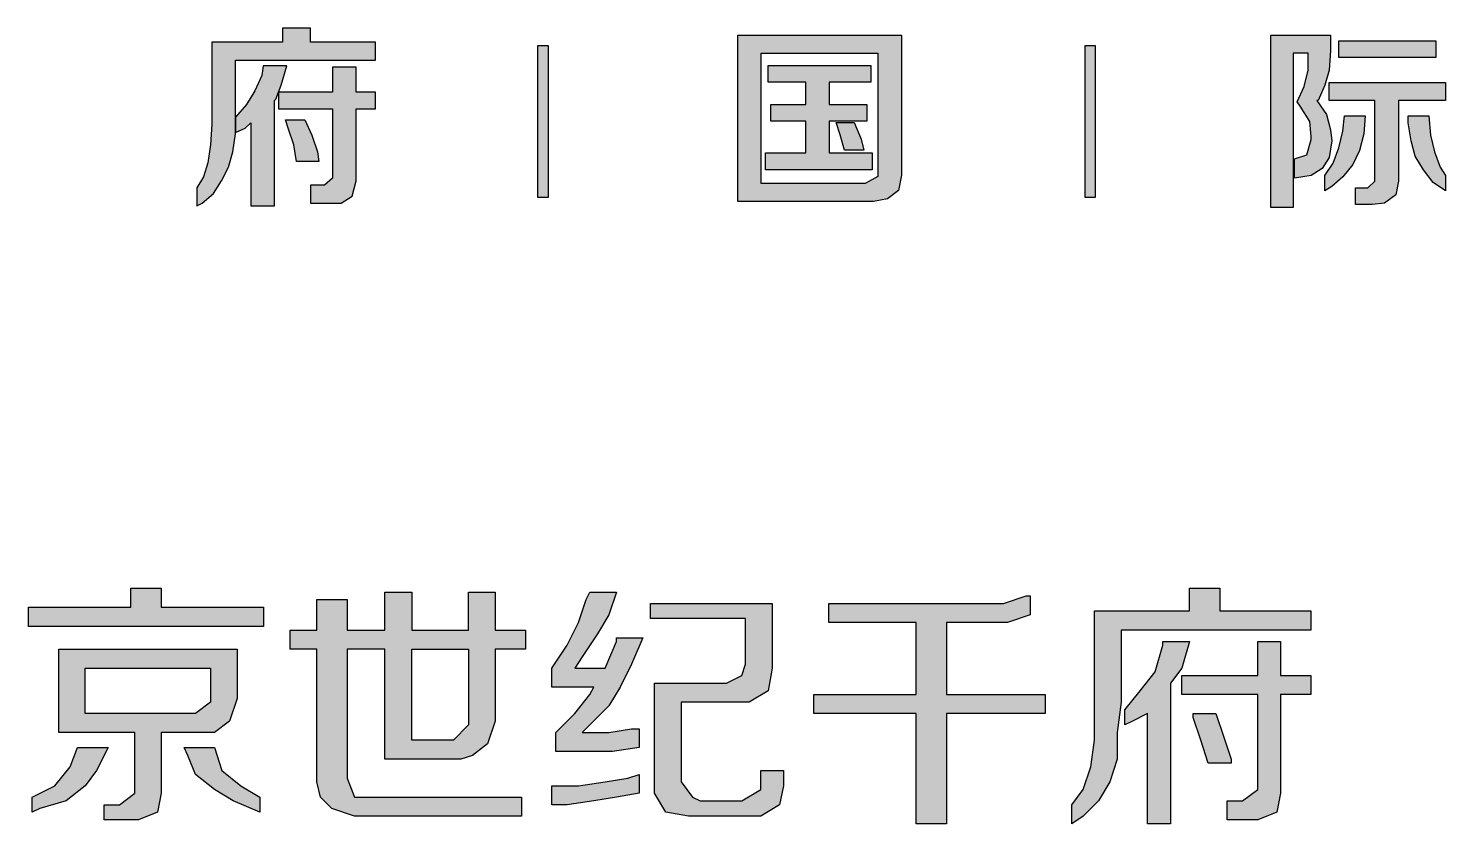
# Model space of a CAD drawing. Header units: inches. Extents: x 0 to 508000, y 0 to 738838.
# Drawn here: x 84494 to 86911, y 44571 to 45928 of the extents above; entities that cross this region are included whole.
import ezdxf

# ---------------------------------------------------------------- set-up
doc = ezdxf.new("R2010")
doc.units = ezdxf.units.IN
doc.header["$LTSCALE"] = 1000
doc.header["$MEASUREMENT"] = 0
doc.layers.get('0').update_dxf_attribs({"true_color": 0xffffff})
doc.layers.add('TK', color=7, linetype='Continuous', true_color=0xffffff)

# ---------------------------------------------------------------- blocks, each defined once
blk = doc.blocks.new('cciad-logohatch')
for points in [[(16.075, 25.657), (15.234, 25.657), (15.234, 25.836), (14.874, 25.836), (14.874, 25.657), (13.961, 25.657), (13.961, 24.688), (13.961, 24.598), (13.943, 24.33), (13.907, 24.096), (13.853, 23.917), (13.764, 23.774), (13.764, 23.54), (13.836, 23.577), (13.979, 23.702), (14.086, 23.863), (14.176, 24.042), (14.23, 24.24), (14.265, 24.473), (14.265, 24.724), (14.265, 25.423), (16.075, 25.423)], [(27.929, 25.513), (28.126, 25.513), (28.126, 25.297), (28.073, 25.082), (27.983, 24.885), (28.019, 24.831), (28.144, 24.633), (28.162, 24.436), (28.162, 24.4), (28.108, 24.203), (27.947, 24.149), (27.947, 23.898), (28.162, 23.934), (28.305, 24.023), (28.395, 24.167), (28.431, 24.383), (28.413, 24.526), (28.359, 24.723), (28.234, 24.903), (28.252, 24.903), (28.341, 25.1), (28.395, 25.297), (28.413, 25.548), (28.413, 25.746), (27.642, 25.746), (27.642, 23.521), (27.929, 23.521)], [(29.775, 25.674), (28.52, 25.674), (28.52, 25.459), (29.775, 25.459)], [(18.303, 25.616), (18.172, 25.616), (18.172, 23.65), (18.303, 23.65)], [(25.372, 25.616), (25.241, 25.616), (25.241, 23.65), (25.372, 23.65)], [(14.767, 24.904), (14.785, 24.922), (14.857, 25.101), (14.928, 25.352), (14.624, 25.352), (14.606, 25.226), (14.516, 25.029), (14.409, 24.85), (14.265, 24.688), (14.265, 24.491), (14.391, 24.545), (14.462, 24.616), (14.462, 23.54), (14.767, 23.54)], [(16.075, 25.011), (15.825, 25.011), (15.825, 25.334), (15.52, 25.334), (15.52, 25.011), (14.821, 25.011), (14.821, 24.795), (15.52, 24.795), (15.52, 23.899), (15.413, 23.809), (15.234, 23.809), (15.234, 23.577), (15.502, 23.577), (15.628, 23.577), (15.771, 23.666), (15.825, 23.863), (15.825, 24.795), (16.075, 24.795)], [(21.936, 24.637), (22.42, 24.637), (22.42, 24.853), (21.936, 24.853), (21.936, 25.139), (22.473, 25.139), (22.473, 25.354), (21.147, 25.354), (21.147, 25.139), (21.632, 25.139), (21.632, 24.853), (21.183, 24.853), (21.183, 24.637), (21.632, 24.637), (21.632, 24.225), (21.111, 24.225), (21.111, 24.009), (22.491, 24.009), (22.491, 24.225), (21.936, 24.225)], [(29.291, 24.903), (29.9, 24.903), (29.9, 25.136), (28.395, 25.136), (28.395, 24.903), (28.986, 24.903), (28.986, 23.862), (28.896, 23.773), (28.735, 23.773), (28.735, 23.558), (28.95, 23.558), (29.111, 23.576), (29.256, 23.683), (29.291, 23.862)], [(15.251, 24.455), (15.162, 24.652), (14.91, 24.652), (14.946, 24.545), (15.018, 24.33), (15.054, 24.114), (15.341, 24.114), (15.323, 24.24)], [(22.259, 24.619), (22.026, 24.619), (22.079, 24.458), (22.133, 24.261), (22.384, 24.261), (22.348, 24.404)], [(28.843, 24.472), (28.861, 24.705), (28.592, 24.705), (28.574, 24.508), (28.52, 24.293), (28.449, 24.095), (28.341, 23.934), (28.341, 23.737), (28.431, 23.791), (28.574, 23.916), (28.699, 24.077), (28.789, 24.257)], [(29.703, 24.454), (29.685, 24.705), (29.417, 24.705), (29.417, 24.615), (29.453, 24.383), (29.506, 24.186), (29.614, 24.006), (29.739, 23.844), (29.9, 23.737), (29.9, 23.934), (29.829, 24.041), (29.757, 24.239)], [(14.628, 18.356), (13.305, 18.356), (13.305, 18.601), (12.913, 18.601), (12.913, 18.356), (11.588, 18.356), (11.588, 18.108), (14.628, 18.108)], [(19.088, 17.08), (19.235, 17.325), (19.382, 17.619), (19.529, 17.961), (19.186, 17.961), (19.186, 17.912), (19.039, 17.57), (18.941, 17.57), (18.648, 17.57), (18.746, 17.717), (18.941, 18.01), (19.088, 18.258), (19.186, 18.552), (18.844, 18.552), (18.795, 18.454), (18.697, 18.157), (18.55, 17.864), (18.354, 17.57), (18.354, 17.325), (18.452, 17.325), (18.746, 17.325), (18.892, 17.325), (18.844, 17.227), (18.648, 16.982), (18.403, 16.737), (18.403, 16.492), (18.501, 16.492), (18.844, 16.492), (19.137, 16.492), (19.48, 16.541), (19.48, 16.786), (19.382, 16.786), (19.088, 16.737), (18.746, 16.737), (18.844, 16.835)], [(23.451, 16.982), (24.727, 16.982), (24.727, 17.227), (23.451, 17.227), (23.451, 18.157), (23.549, 18.157), (23.894, 18.157), (24.237, 18.157), (24.531, 18.258), (24.531, 18.503), (24.482, 18.503), (24.188, 18.405), (23.845, 18.405), (23.5, 18.405), (21.932, 18.405), (21.932, 18.157), (23.059, 18.157), (23.059, 17.227), (21.736, 17.227), (21.736, 16.982), (23.059, 16.982), (23.059, 15.559), (23.451, 15.559)], [(25.707, 17.129), (25.707, 18.059), (28.159, 18.059), (28.159, 18.307), (26.98, 18.307), (26.98, 18.601), (26.589, 18.601), (26.589, 18.307), (25.364, 18.307), (25.364, 17.031), (25.364, 16.639), (25.315, 16.294), (25.217, 16), (25.07, 15.804), (25.07, 15.559), (25.217, 15.657), (25.413, 15.853), (25.56, 16.098), (25.658, 16.391), (25.658, 16.737)], [(20.022, 17.129), (20.707, 17.129), (20.903, 17.129), (21.148, 17.276), (21.197, 17.57), (21.197, 18.405), (19.627, 18.405), (19.627, 18.209), (20.854, 18.209), (20.854, 17.619), (20.805, 17.472), (20.609, 17.374), (19.676, 17.374), (19.676, 16.098), (19.676, 15.951), (19.823, 15.706), (20.12, 15.657), (20.903, 15.657), (21.05, 15.657), (21.295, 15.804), (21.344, 16.049), (21.344, 16.245), (21.05, 16.245), (21.05, 16.098), (21.05, 16), (20.805, 15.853), (20.267, 15.853), (20.169, 15.902), (20.022, 16.098)], [(26.344, 17.374), (26.491, 17.57), (26.589, 17.912), (26.246, 17.912), (26.246, 17.864), (26.148, 17.521), (25.952, 17.276), (25.756, 17.031), (25.756, 16.835), (25.854, 16.884), (26.05, 16.982), (26.05, 15.559), (26.344, 15.559)], [(28.159, 17.472), (27.767, 17.472), (27.767, 17.912), (27.473, 17.912), (27.473, 17.472), (26.491, 17.472), (26.491, 17.227), (27.473, 17.227), (27.473, 16), (27.274, 15.853), (27.078, 15.853), (27.078, 15.608), (27.421, 15.608), (27.473, 15.608), (27.718, 15.706), (27.767, 15.951), (27.767, 17.227), (28.159, 17.227)], [(26.931, 16.982), (26.638, 16.982), (26.638, 16.933), (26.735, 16.639), (26.833, 16.342), (27.127, 16.342), (27.127, 16.391), (27.029, 16.688)], [(12.47, 16.245), (12.619, 16.541), (12.225, 16.541), (12.127, 16.294), (11.931, 16.049), (11.637, 15.902), (11.637, 15.706), (11.735, 15.755), (12.078, 15.853), (12.323, 16.049)], [(14.089, 16.245), (13.991, 16.541), (13.599, 16.541), (13.648, 16.44), (13.746, 16.196), (13.991, 16), (14.236, 15.853), (14.579, 15.706), (14.579, 15.902), (14.334, 16.049)], [(19.48, 16.196), (19.333, 16.147), (19.039, 16.098), (18.697, 16.049), (18.354, 16.049), (18.354, 15.804), (18.55, 15.804), (18.892, 15.853), (19.186, 15.902), (19.48, 15.951)]]:
    blk.add_hatch(color=0).paths.add_polyline_path(points, flags=0)
h = blk.add_hatch(color=0)
h.paths.add_polyline_path([(22.868, 25.749), (20.753, 25.749), (20.753, 23.597), (22.509, 23.597), (22.688, 23.633), (22.833, 23.741), (22.868, 23.938)], flags=0)
h.paths.add_polyline_path([(21.058, 25.516), (21.058, 23.83), (22.402, 23.83), (22.563, 23.92), (22.563, 23.956), (22.563, 25.516)], flags=0)
h.paths.add_polyline_path([(21.183, 24.853), (21.183, 24.637), (21.632, 24.637), (21.632, 24.225), (21.111, 24.225), (21.111, 24.009), (22.491, 24.009), (22.491, 24.225), (21.936, 24.225), (21.936, 24.637), (22.42, 24.637), (22.42, 24.853), (21.936, 24.853), (21.936, 25.139), (22.473, 25.139), (22.473, 25.354), (21.147, 25.354), (21.147, 25.139), (21.632, 25.139), (21.632, 24.853)], flags=0)
h.paths.add_polyline_path([(22.026, 24.619), (22.079, 24.458), (22.133, 24.261), (22.384, 24.261), (22.348, 24.404), (22.259, 24.619)], flags=0)
h = blk.add_hatch(color=0)
h.paths.add_polyline_path([(15.706, 17.815), (16.196, 17.815), (16.196, 16.391), (17.178, 16.391), (17.325, 16.44), (17.521, 16.59), (17.619, 16.884), (17.619, 17.815), (18.011, 17.815), (18.011, 18.059), (17.619, 18.059), (17.619, 18.552), (17.276, 18.552), (17.276, 18.059), (16.541, 18.059), (16.541, 18.552), (16.196, 18.552), (16.196, 18.059), (15.706, 18.059), (15.706, 18.454), (15.314, 18.454), (15.314, 18.059), (14.971, 18.059), (14.971, 17.815), (15.314, 17.815), (15.314, 16.098), (15.363, 15.902), (15.51, 15.755), (15.804, 15.657), (17.962, 15.657), (17.962, 15.902), (15.951, 15.902), (15.804, 15.902), (15.706, 16.147)], flags=0)
h.paths.add_polyline_path([(16.541, 17.815), (16.541, 16.639), (17.08, 16.639), (17.276, 16.835), (17.276, 17.815)], flags=0)
h = blk.add_hatch(color=0)
h.paths.add_polyline_path([(14.285, 17.815), (11.98, 17.815), (11.98, 16.737), (12.962, 16.737), (12.962, 16), (12.962, 15.951), (12.766, 15.804), (12.568, 15.804), (12.568, 15.608), (12.913, 15.608), (13.011, 15.608), (13.256, 15.706), (13.305, 15.951), (13.305, 16.737), (13.844, 16.737), (13.991, 16.737), (14.187, 16.884), (14.285, 17.178)], flags=0)
h.paths.add_polyline_path([(13.942, 17.57), (12.323, 17.57), (12.323, 16.982), (13.746, 16.982), (13.942, 17.129), (13.942, 17.178)], flags=0)
blk = doc.blocks.new('WMF3')
at = {"lineweight": -3}
for points in [[(14.9512, -5.593), (13.4313, -5.593), (13.4313, -5.4693), (14.0938, -5.4693), (14.0938, -5.3469), (14.2898, -5.3469), (14.2898, -5.4693), (14.9512, -5.4693)], [(16.618, -6.8189), (15.539, -6.8189), (15.3921, -6.7699), (15.3186, -6.6964), (15.2941, -6.5984), (15.2941, -5.7399), (15.1226, -5.7399), (15.1226, -5.6175), (15.2941, -5.6175), (15.2941, -5.4203), (15.49, -5.4203), (15.49, -5.6175), (15.735, -5.6175), (15.735, -5.3714), (15.9076, -5.3714), (15.9076, -5.6175), (16.275, -5.6175), (16.275, -5.3714), (16.4465, -5.3714), (16.4465, -5.6175), (16.6425, -5.6175), (16.6425, -5.7399), (16.4465, -5.7399), (16.4465, -6.2053), (16.3975, -6.3523), (16.2995, -6.427), (16.2261, -6.4515), (15.735, -6.4515), (15.735, -5.7399), (15.49, -5.7399), (15.49, -6.5739), (15.539, -6.6964), (15.6125, -6.6964), (16.618, -6.6964)], [(16.8384, -6.4013), (16.8384, -6.2788), (16.9609, -6.1564), (17.0589, -6.0339), (17.0834, -5.9849), (17.0099, -5.9849), (16.8629, -5.9849), (16.8139, -5.9849), (16.8139, -5.8624), (16.9119, -5.7155), (16.9854, -5.5685), (17.0344, -5.4203), (17.0589, -5.3714), (17.2303, -5.3714), (17.1814, -5.5183), (17.1079, -5.642), (17.0099, -5.7889), (16.9609, -5.8624), (17.1079, -5.8624), (17.1569, -5.8624), (17.2303, -5.691), (17.2303, -5.6665), (17.4018, -5.6665), (17.3283, -5.8379), (17.2548, -5.9849), (17.1814, -6.1074), (17.0589, -6.2298), (17.0099, -6.2788), (17.1814, -6.2788), (17.3283, -6.2543), (17.3773, -6.2543), (17.3773, -6.3768), (17.2058, -6.4013), (17.0589, -6.4013), (16.8874, -6.4013)], [(19.1666, -6.8679), (19.1666, -6.1564), (18.5052, -6.1564), (18.5052, -6.0339), (19.1666, -6.0339), (19.1666, -5.5685), (18.6032, -5.5685), (18.6032, -5.4448), (19.3871, -5.4448), (19.5597, -5.4448), (19.7311, -5.4448), (19.8781, -5.3959), (19.9026, -5.3959), (19.9026, -5.5183), (19.7556, -5.5685), (19.5842, -5.5685), (19.4115, -5.5685), (19.3626, -5.5685), (19.3626, -6.0339), (20.0006, -6.0339), (20.0006, -6.1564), (19.3626, -6.1564), (19.3626, -6.8679)], [(20.1721, -6.8679), (20.1721, -6.7454), (20.2455, -6.6474), (20.2945, -6.5005), (20.319, -6.3278), (20.319, -6.1319), (20.319, -5.4938), (20.9314, -5.4938), (20.9314, -5.3469), (21.1273, -5.3469), (21.1273, -5.4938), (21.7164, -5.4938), (21.7164, -5.6175), (20.4905, -5.6175), (20.4905, -6.0829), (20.466, -6.2788), (20.466, -6.4515), (20.417, -6.5984), (20.3435, -6.7209), (20.2455, -6.8189)], [(17.6969, -6.8189), (17.5488, -6.7944), (17.4753, -6.6719), (17.4753, -6.5984), (17.4753, -5.9604), (17.9419, -5.9604), (18.0398, -5.9114), (18.0643, -5.8379), (18.0643, -5.5428), (17.4508, -5.5428), (17.4508, -5.4448), (18.2358, -5.4448), (18.2358, -5.8624), (18.2113, -6.0094), (18.0888, -6.0829), (17.9908, -6.0829), (17.6479, -6.0829), (17.6479, -6.5984), (17.7214, -6.6964), (17.7704, -6.7209), (18.0398, -6.7209), (18.1623, -6.6474), (18.1623, -6.5984), (18.1623, -6.5249), (18.3093, -6.5249), (18.3093, -6.6229), (18.2848, -6.7454), (18.1623, -6.8189), (18.0888, -6.8189)], [(14.1428, -6.8434), (14.0938, -6.8434), (13.9212, -6.8434), (13.9212, -6.7454), (14.0204, -6.7454), (14.1183, -6.6719), (14.1183, -6.6474), (14.1183, -6.2788), (13.6273, -6.2788), (13.6273, -5.7399), (14.7797, -5.7399), (14.7797, -6.0584), (14.7307, -6.2053), (14.6327, -6.2788), (14.5592, -6.2788), (14.2898, -6.2788), (14.2898, -6.6719), (14.2653, -6.7944)], [(16.1771, -6.3278), (15.9076, -6.3278), (15.9076, -5.7399), (16.275, -5.7399), (16.275, -6.2298)], [(20.6619, -6.8679), (20.6619, -6.1564), (20.564, -6.2053), (20.515, -6.2298), (20.515, -6.1319), (20.613, -6.0094), (20.7109, -5.8869), (20.7599, -5.7155), (20.7599, -5.691), (20.9314, -5.691), (20.8824, -5.8624), (20.8089, -5.9604), (20.8089, -6.8679)], [(21.1763, -6.8434), (21.1763, -6.7209), (21.2743, -6.7209), (21.3735, -6.6474), (21.3735, -6.0339), (20.8824, -6.0339), (20.8824, -5.9114), (21.3735, -5.9114), (21.3735, -5.691), (21.5204, -5.691), (21.5204, -5.9114), (21.7164, -5.9114), (21.7164, -6.0339), (21.5204, -6.0339), (21.5204, -6.6719), (21.4959, -6.7944), (21.3735, -6.8434), (21.3478, -6.8434)], [(14.5103, -6.1564), (13.7987, -6.1564), (13.7987, -5.8624), (14.6082, -5.8624), (14.6082, -6.0584), (14.6082, -6.0829)], [(21.0539, -6.476), (21.0049, -6.3278), (20.9559, -6.1809), (20.9559, -6.1564), (21.1029, -6.1564), (21.1518, -6.3033), (21.2008, -6.4515), (21.2008, -6.476)], [(13.6763, -6.7209), (13.5048, -6.7699), (13.4558, -6.7944), (13.4558, -6.6964), (13.6028, -6.6229), (13.7008, -6.5005), (13.7497, -6.3768), (13.9469, -6.3768), (13.8722, -6.5249), (13.7987, -6.6229)], [(14.9267, -6.7944), (14.7552, -6.7209), (14.6327, -6.6474), (14.5103, -6.5494), (14.4613, -6.427), (14.4368, -6.3768), (14.6327, -6.3768), (14.6817, -6.5249), (14.8042, -6.6229), (14.9267, -6.6964)], [(16.8139, -6.7454), (16.8139, -6.6229), (16.9854, -6.6229), (17.1569, -6.5984), (17.3038, -6.5739), (17.3773, -6.5494), (17.3773, -6.6719), (17.2303, -6.6964), (17.0834, -6.7209), (16.9119, -6.7454)]]:
    blk.add_lwpolyline(points, close=True, dxfattribs=at)
blk = doc.blocks.new('cciad-logoline')
at = {"lineweight": -3}
for points in [[(14.265, 25.423), (16.075, 25.423), (16.075, 25.657), (15.234, 25.657), (15.234, 25.836), (14.874, 25.836), (14.874, 25.657), (13.961, 25.657), (13.961, 24.688), (13.961, 24.598), (13.943, 24.33), (13.907, 24.096), (13.853, 23.917), (13.764, 23.774), (13.764, 23.54), (13.836, 23.577), (13.979, 23.702), (14.086, 23.863), (14.176, 24.042), (14.23, 24.24), (14.265, 24.473), (14.265, 24.491), (14.265, 24.688), (14.265, 24.724)], [(22.868, 23.938), (22.833, 23.741), (22.688, 23.633), (22.509, 23.597), (20.753, 23.597), (20.753, 25.749), (22.868, 25.749)], [(28.395, 24.167), (28.305, 24.023), (28.162, 23.934), (27.947, 23.898), (27.947, 24.149), (28.108, 24.203), (28.162, 24.4), (28.162, 24.436), (28.144, 24.633), (28.019, 24.831), (27.983, 24.885), (28.073, 25.082), (28.126, 25.297), (28.126, 25.513), (27.929, 25.513), (27.929, 23.521), (27.642, 23.521), (27.642, 25.746), (28.413, 25.746), (28.413, 25.548), (28.395, 25.297), (28.341, 25.1), (28.252, 24.903), (28.234, 24.903), (28.359, 24.723), (28.413, 24.526), (28.431, 24.383)], [(29.775, 25.459), (28.52, 25.459), (28.52, 25.674), (29.775, 25.674)], [(18.172, 25.616), (18.303, 25.616), (18.303, 23.65), (18.172, 23.65)], [(22.563, 23.956), (22.563, 23.92), (22.402, 23.83), (21.058, 23.83), (21.058, 25.516), (22.563, 25.516)], [(25.241, 25.616), (25.372, 25.616), (25.372, 23.65), (25.241, 23.65)], [(14.767, 24.904), (14.785, 24.922), (14.821, 25.011), (14.857, 25.101), (14.928, 25.352), (14.624, 25.352), (14.606, 25.226), (14.516, 25.029), (14.409, 24.85), (14.265, 24.688), (14.265, 24.491), (14.391, 24.545), (14.462, 24.616), (14.462, 23.54), (14.767, 23.54)], [(16.075, 25.011), (15.825, 25.011), (15.825, 25.334), (15.52, 25.334), (15.52, 25.011), (14.821, 25.011), (14.821, 24.795), (15.52, 24.795), (15.52, 23.899), (15.413, 23.809), (15.234, 23.809), (15.234, 23.577), (15.502, 23.577), (15.628, 23.577), (15.771, 23.666), (15.825, 23.863), (15.825, 24.795), (16.075, 24.795)], [(22.42, 24.637), (21.936, 24.637), (21.936, 24.225), (22.491, 24.225), (22.491, 24.009), (21.111, 24.009), (21.111, 24.225), (21.632, 24.225), (21.632, 24.637), (21.183, 24.637), (21.183, 24.853), (21.632, 24.853), (21.632, 25.139), (21.147, 25.139), (21.147, 25.354), (22.473, 25.354), (22.473, 25.139), (21.936, 25.139), (21.936, 24.853), (22.42, 24.853)], [(29.256, 23.683), (29.111, 23.576), (28.95, 23.558), (28.735, 23.558), (28.735, 23.773), (28.896, 23.773), (28.986, 23.862), (28.986, 24.903), (28.395, 24.903), (28.395, 25.136), (29.9, 25.136), (29.9, 24.903), (29.291, 24.903), (29.291, 23.862)], [(15.341, 24.114), (15.054, 24.114), (15.018, 24.33), (14.946, 24.545), (14.91, 24.652), (15.162, 24.652), (15.251, 24.455), (15.323, 24.24)], [(22.348, 24.404), (22.384, 24.261), (22.133, 24.261), (22.079, 24.458), (22.026, 24.619), (22.259, 24.619)], [(28.699, 24.077), (28.574, 23.916), (28.431, 23.791), (28.341, 23.737), (28.341, 23.934), (28.449, 24.095), (28.52, 24.293), (28.574, 24.508), (28.592, 24.705), (28.861, 24.705), (28.843, 24.472), (28.789, 24.257)], [(29.9, 23.737), (29.739, 23.844), (29.614, 24.006), (29.506, 24.186), (29.453, 24.383), (29.417, 24.615), (29.417, 24.705), (29.685, 24.705), (29.703, 24.454), (29.757, 24.239), (29.829, 24.041), (29.9, 23.934)]]:
    blk.add_lwpolyline(points, close=True, dxfattribs=at)
at = {"xscale": 2, "yscale": 2}
blk.add_blockref('WMF3', (-15.274, 29.294), dxfattribs=at)
blk = doc.blocks.new('cciad-logo')
at = {"color": 0}
for name in ['cciad-logohatch', 'cciad-logoline']:
    blk.add_blockref(name, (0, 0), dxfattribs=at)
blk = doc.blocks.new('CCIAD-TK-A2-图签')
at = {"layer": 'TK', "color": 0, "xscale": 1.32, "yscale": 1.32}
blk.add_blockref('cciad-logo', (532.639, 358.248), dxfattribs=at)

msp = doc.modelspace()

# ---------------------------------------------------------------- block references
at = {"layer": 'TK', "xscale": 100, "yscale": 100}
msp.add_blockref('CCIAD-TK-A2-图签', (29700, 6692.8), dxfattribs=at)

doc.saveas('drawing.dxf')
